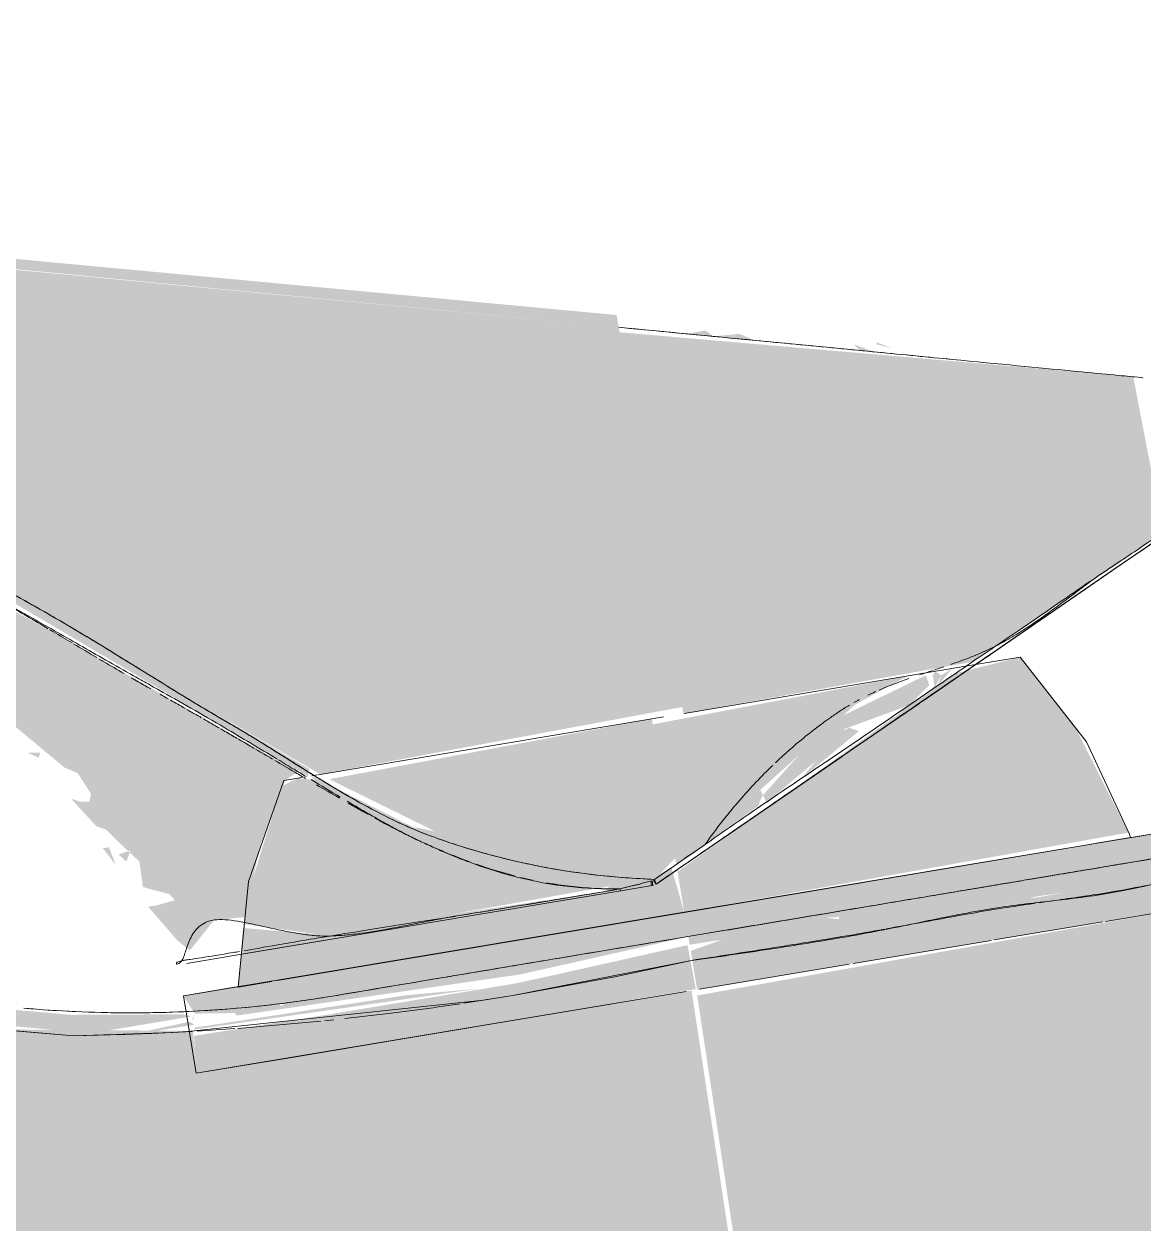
# Model space of a CAD drawing. Header units: millimetres. Extents: x 68869 to 96007, y -1987 to 27400.
# Drawn here: x 83469.25 to 83514.97, y 4999.82 to 5048.79 of the extents above; entities that cross this region are included whole.
import ezdxf

# ---------------------------------------------------------------- set-up
doc = ezdxf.new("R2010")
doc.units = ezdxf.units.MM
for name, color, linetype, lineweight in [('0-1', 7, 'Continuous', 9), ('A-WALL-PATT', 7, 'Continuous', 9), ('P-SANR-FIXT', 7, 'Continuous', 9)]:
    doc.layers.add(name, color=color, linetype=linetype, lineweight=lineweight)
doc.layers.add('0-2', color=7, linetype='Continuous', lineweight=9, transparency=0.7)

# ---------------------------------------------------------------- blocks, each defined once
blk = doc.blocks.new('смеситель для раковины - Default-30615600-Развертка 2_16-2')
at = {"layer": '0-2'}
for points in [[(-23582.313, 5018.143), (-23567.53, 5020.891), (-23570.125, 5036.4), (-23660.446, 5044.999), (-23661.533, 5043.711), (-23661.396, 5043.076), (-23660.715, 5042.206), (-23659.928, 5042.033), (-23638.157, 5039.697), (-23624.702, 5037.035), (-23616.349, 5034.716), (-23607.963, 5031.714), (-23599.332, 5027.792), (-23589.946, 5022.573), (-23582.406, 5018.195)], [(-23570.125, 5036.4), (-23570.209, 5036.901), (-23659.907, 5045.265), (-23659.879, 5045.042), (-23570.485, 5036.434)], [(-23567.486, 5020.624), (-23555.663, 5022.736), (-23547.877, 5028.026), (-23549.1, 5034.381), (-23570.091, 5036.196), (-23567.53, 5020.891)], [(-23567.446, 5012.511), (-23549.299, 5015.761), (-23551.518, 5020.162), (-23553.722, 5022.927), (-23556.346, 5022.27), (-23567.723, 5014.166), (-23567.562, 5013.204)], [(-23558.883, 5020.537), (-23557.564, 5021.237), (-23557.858, 5021.237), (-23558.754, 5020.625)], [(-23551.008, 4900), (-23550.498, 4900), (-23567.149, 5009.309), (-23587.407, 5006.097), (-23587.517, 5007.66), (-23595.558, 5007.73), (-23694.251, 5016.2), (-23699.651, 5013.721), (-23700.193, 5007.87), (-23695.247, 5004.381), (-23686.43, 5003.847), (-23686.32, 5004.007), (-23686.044, 5004.236), (-23686.036, 5004.317), (-23685.809, 5004.646), (-23685.962, 5004.899), (-23684.775, 5004.969), (-23666.045, 5001.824), (-23608.566, 4996.602), (-23595.328, 4993.268), (-23582.679, 4986.663), (-23572.933, 4977.871), (-23565.394, 4965.845), (-23558.607, 4942.27), (-23551.085, 4900)], [(-23585.679, 5009.466), (-23567.446, 5012.511), (-23567.97, 5014.332), (-23568.801, 5013.878), (-23578.447, 5015.987), (-23576.966, 5015.432), (-23569.683, 5013.722), (-23569.646, 5013.568), (-23570.516, 5013.568), (-23570.71, 5013.354), (-23582.431, 5011.608), (-23585.475, 5011.865), (-23585.656, 5009.745)], [(-23543.614, 4900), (-23527.58, 4900), (-23541.284, 4983.976), (-23546.451, 5013.99), (-23546.765, 5013.701), (-23546.451, 5012.766), (-23566.918, 5009.109), (-23550.36, 4900), (-23545.831, 4900)], [(-23587.459, 5007.722), (-23575.819, 5009.393), (-23578.828, 5009.116), (-23587.453, 5007.794)], [(-23566.968, 5009.339), (-23566.957, 5009.371), (-23566.969, 5009.348)]]:
    blk.add_hatch(color=256, dxfattribs=at).paths.add_polyline_path(points)
h = blk.add_hatch(color=256, dxfattribs=at)
h.paths.add_polyline_path([(-23582.826, 5018.057), (-23582.762, 5018.356), (-23593.321, 5024.587), (-23596.502, 5026.258), (-23595.736, 5025.672), (-23582.871, 5018.083)])
h.paths.add_polyline_path([(-23597.272, 5026.258), (-23599.629, 5027.61), (-23599.869, 5028.016), (-23602.339, 5029.36), (-23603.73, 5029.635), (-23603.096, 5029.091), (-23597.667, 5026.45)])
h.paths.add_polyline_path([(-23608.601, 5031.714), (-23609.054, 5032.171), (-23612.159, 5033.213), (-23610.922, 5032.631), (-23608.636, 5031.731)])
h.paths.add_polyline_path([(-23621.147, 5035.845), (-23624.698, 5036.415), (-23620.19, 5035.516), (-23621.091, 5035.826)])
h.paths.add_polyline_path([(-23610.014, 5032.171), (-23618.973, 5035.565), (-23622.205, 5036.428), (-23622.243, 5036.263), (-23618.345, 5035.083), (-23610.05, 5032.179)])
h.paths.add_polyline_path([(-23606.312, 5030.725), (-23606.432, 5030.954), (-23608.307, 5031.683), (-23609.737, 5032.081), (-23608.961, 5031.525), (-23606.345, 5030.732)])
h.paths.add_polyline_path([(-23625.372, 5037.073), (-23629.045, 5038.091), (-23628.871, 5037.82), (-23625.564, 5037.102)])
h.paths.add_polyline_path([(-23629.828, 5037.82), (-23630.238, 5038.111), (-23634.803, 5038.728), (-23634.803, 5038.938), (-23634.894, 5039.122), (-23637.158, 5039.313), (-23637.344, 5039.21), (-23644.58, 5040.047), (-23642.39, 5039.563), (-23630.238, 5037.856)])
h.paths.add_polyline_path([(-23628.294, 5037.465), (-23629.046, 5037.787), (-23628.525, 5037.519)])
h.paths.add_polyline_path([(-23639.78, 5039.576), (-23639.139, 5039.823), (-23647.632, 5040.611), (-23647.61, 5040.488), (-23642.39, 5039.997), (-23639.889, 5039.592)])
h = blk.add_hatch(color=256, dxfattribs=at)
h.paths.add_polyline_path([(-23589.135, 5021.595), (-23589.63, 5021.985), (-23589.146, 5021.596)])
h.paths.add_polyline_path([(-23602.339, 5029.36), (-23602.697, 5029.51), (-23602.698, 5029.51)])
h.paths.add_polyline_path([(-23608.831, 5032.078), (-23609.053, 5032.171), (-23608.833, 5032.078)])
h.paths.add_polyline_path([(-23642.951, 5040.284), (-23642.95, 5040.284), (-23644.32, 5040.449)])
h = blk.add_hatch(color=256, dxfattribs=at)
h.paths.add_polyline_path([(-23593.757, 5019.023), (-23594.275, 5019.023), (-23593.83, 5018.818)])
h.paths.add_polyline_path([(-23590.071, 5015.034), (-23590.565, 5014.871), (-23590.245, 5014.579), (-23590.094, 5014.972)])
h.paths.add_polyline_path([(-23587.648, 5010.945), (-23586.649, 5012.193), (-23585.42, 5012.304), (-23584.777, 5015.244), (-23583.743, 5017.904), (-23583.241, 5018.245), (-23593.797, 5024.264), (-23600.612, 5027.883), (-23607.653, 5031.029), (-23609.928, 5031.593), (-23611.153, 5031.593), (-23610.995, 5031.306), (-23611.131, 5031.053), (-23609.608, 5030.497), (-23608.592, 5030.199), (-23607.911, 5029.635), (-23604.467, 5027.599), (-23601.155, 5025.719), (-23601.302, 5025.355), (-23600.272, 5024.419), (-23600.252, 5024.354), (-23597.838, 5023.341), (-23597.513, 5023.124), (-23598.172, 5022.883), (-23597.396, 5022.376), (-23597.168, 5022.234), (-23596.408, 5022.208), (-23596.218, 5021.862), (-23596.417, 5021.696), (-23596.485, 5021.504), (-23592.769, 5018.418), (-23592.225, 5018.18), (-23591.684, 5017.34), (-23591.76, 5017.027), (-23592.14, 5017.027), (-23592.503, 5017.146), (-23591.468, 5016.019), (-23591.071, 5015.882), (-23590.565, 5015.378), (-23589.709, 5014.579), (-23589.565, 5013.537), (-23588.483, 5013.247), (-23588.252, 5013), (-23588.994, 5012.792), (-23589.35, 5012.734), (-23588.151, 5011.349)])
h.paths.add_polyline_path([(-23590.669, 5014.426), (-23590.955, 5015.162), (-23591.201, 5015.124), (-23590.68, 5014.441)])
h.paths.add_polyline_path([(-23598.473, 5023.258), (-23598.236, 5023.565), (-23598.688, 5023.4)])
h.paths.add_polyline_path([(-23605.694, 5028.844), (-23606.869, 5029.359), (-23606.662, 5029.359), (-23605.78, 5028.88)])
h.paths.add_polyline_path([(-23610.636, 5031.731), (-23610.995, 5031.988), (-23610.995, 5031.774)])
h.paths.add_polyline_path([(-23610.922, 5032.27), (-23613.599, 5033.032), (-23614.169, 5032.886), (-23612.558, 5032.539), (-23610.995, 5032.282)])
h.paths.add_polyline_path([(-23616.176, 5033.802), (-23615.5, 5034.007), (-23619.303, 5034.799), (-23618.994, 5034.462), (-23616.617, 5033.897)])
h.paths.add_polyline_path([(-23615.344, 5033.502), (-23615.886, 5033.759), (-23615.46, 5033.543)])
h.paths.add_polyline_path([(-23628.525, 5037.417), (-23630.238, 5037.694), (-23628.634, 5037.43)])
h = blk.add_hatch(color=256, dxfattribs=at)
h.paths.add_polyline_path([(-23552.856, 5034.74), (-23552.523, 5034.915), (-23552.881, 5034.743)])
h.paths.add_polyline_path([(-23558.949, 5035.539), (-23559.582, 5035.786), (-23559.582, 5035.699)])
h.paths.add_polyline_path([(-23558.096, 5035.243), (-23558.102, 5035.448), (-23558.102, 5035.243)])
h.paths.add_polyline_path([(-23559.709, 5035.398), (-23560.508, 5035.705), (-23560.291, 5035.454)])
h.paths.add_polyline_path([(-23564.581, 5035.866), (-23565.192, 5036.132), (-23566.246, 5036.026)])
h.paths.add_polyline_path([(-23566.247, 5036.026), (-23566.572, 5036.268), (-23567.35, 5036.132)])
h = blk.add_hatch(color=256, dxfattribs=at)
h.paths.add_polyline_path([(-23559.706, 5035.396), (-23560.376, 5035.462), (-23560.291, 5035.453)])
h.paths.add_polyline_path([(-23558.102, 5035.242), (-23558.949, 5035.325), (-23558.949, 5035.323)])
h.paths.add_polyline_path([(-23564.58, 5035.866), (-23564.581, 5035.866), (-23566.247, 5036.026)])
h = blk.add_hatch(color=256, dxfattribs=at)
h.paths.add_polyline_path([(-23582.895, 5018.045), (-23583.148, 5018.244), (-23582.955, 5018.081)])
h.paths.add_polyline_path([(-23593.2, 5023.922), (-23593.261, 5024.015), (-23593.218, 5023.932)])
h = blk.add_hatch(color=256, dxfattribs=at)
h.paths.add_polyline_path([(-23567.773, 5014.467), (-23564.473, 5016.81), (-23564.331, 5017.097), (-23564.232, 5017.293), (-23564.333, 5017.51), (-23560.47, 5020.982), (-23558.335, 5022.155), (-23568.73, 5020.183), (-23567.798, 5014.613)])
h.paths.add_polyline_path([(-23562.702, 5017.931), (-23560.309, 5019.906), (-23560.711, 5020.046), (-23561.08, 5019.854), (-23562.692, 5017.942)])
h.paths.add_polyline_path([(-23557.095, 5021.758), (-23556.498, 5022.463), (-23556.945, 5022.19)])
h = blk.add_hatch(color=256, dxfattribs=at)
h.paths.add_polyline_path([(-23564.46, 5016.732), (-23564.333, 5017.099), (-23564.553, 5017.293), (-23564.473, 5016.81)])
h.paths.add_polyline_path([(-23564.088, 5016.986), (-23562.049, 5018.696), (-23560.883, 5019.999), (-23558.259, 5020.963), (-23557.435, 5021.781), (-23557.571, 5022.19), (-23561.565, 5020.248), (-23564.232, 5017.293), (-23564.14, 5017.097)])
h.paths.add_polyline_path([(-23557.214, 5021.676), (-23556.945, 5022.19), (-23557.197, 5022.346), (-23557.296, 5022.19)])
h = blk.add_hatch(color=256, dxfattribs=at)
h.paths.add_polyline_path([(-23581.921, 5011.538), (-23570.529, 5013.568), (-23569.646, 5013.568), (-23569.746, 5013.985), (-23578.539, 5015.987), (-23582.682, 5018.081), (-23582.561, 5017.904), (-23583.241, 5017.988), (-23583.903, 5017.655), (-23585.318, 5013.112), (-23585.409, 5012.021), (-23582.015, 5011.551)])
h.paths.add_polyline_path([(-23568.668, 5013.852), (-23567.814, 5014.708), (-23568.768, 5020.41), (-23581.955, 5017.943), (-23576.863, 5015.436), (-23568.801, 5013.878)])
h = blk.add_hatch(color=256, dxfattribs=at)
h.paths.add_polyline_path([(-23638.395, 4998.462), (-23638.395, 4999.403), (-23669.512, 5001.841), (-23669.183, 5001.68), (-23669.307, 5001.438), (-23669.177, 5001.358), (-23659.274, 5000.62), (-23659.032, 5000.833), (-23656.113, 5000.405), (-23654.994, 5000.423), (-23654.994, 5000.23), (-23654.994, 4999.996), (-23648.612, 4999.443), (-23640.719, 4998.686), (-23640.643, 4998.753), (-23638.401, 4998.463)])
h.paths.add_polyline_path([(-23643.603, 4999.025), (-23643.809, 4999.314), (-23643.49, 4999.346), (-23643.066, 4999.109), (-23643.49, 4999.043)])
h.paths.add_polyline_path([(-23686.197, 5002.798), (-23686.31, 5002.882), (-23686.31, 5002.807)])
h.paths.add_polyline_path([(-23686.222, 5002.913), (-23686.365, 5003.6), (-23691.553, 5003.804), (-23691.825, 5003.486), (-23692.77, 5003.455), (-23686.31, 5002.92)])
h.paths.add_polyline_path([(-23695.793, 5003.658), (-23696.204, 5003.918), (-23696.073, 5003.751)])
h.paths.add_polyline_path([(-23700.382, 5008.007), (-23700.64, 5008.007), (-23700.383, 5008.009)])
h.paths.add_polyline_path([(-23625.662, 5010.717), (-23625.662, 5010.545), (-23626.517, 5010.618)])
h.paths.add_polyline_path([(-23628.65, 5011.17), (-23628.75, 5011.42), (-23628.719, 5011.184)])
h.paths.add_polyline_path([(-23661.777, 5014.173), (-23662.117, 5014.384), (-23662.405, 5014.332)])
h.paths.add_polyline_path([(-23672.5, 5015.227), (-23671.797, 5014.818), (-23674.92, 5015.109), (-23673.727, 5015.189), (-23673.34, 5015.201)])
h.paths.add_polyline_path([(-23693.695, 5016.894), (-23694.252, 5017.039), (-23693.783, 5016.892)])
h.paths.add_polyline_path([(-23699.243, 5015.163), (-23699.921, 5014.565), (-23699.294, 5015.103)])
h.paths.add_polyline_path([(-23700.658, 5012.694), (-23699.2, 5014.207), (-23693.864, 5016.315), (-23591.63, 5007.573), (-23587.593, 5008.247), (-23587.912, 5008.34), (-23592.496, 5008.317), (-23618.232, 5010.585), (-23619.068, 5010.738), (-23623.367, 5010.717), (-23623.887, 5010.618), (-23628.65, 5011.17), (-23642.208, 5012.63), (-23642.208, 5012.471), (-23645.08, 5012.688), (-23649.628, 5013.216), (-23659.048, 5013.778), (-23665.896, 5014.632), (-23667.5, 5014.819), (-23676.703, 5015.527), (-23676.705, 5015.638), (-23681.371, 5016.17), (-23688.767, 5016.841), (-23691.828, 5016.899), (-23695.642, 5016.734), (-23696.316, 5016.485), (-23699.42, 5014.925), (-23700.477, 5013.075), (-23700.578, 5012.862)])
h.paths.add_polyline_path([(-23697.461, 5004.62), (-23696.623, 5004.585), (-23695.792, 5004.62), (-23700.383, 5008.011), (-23699.921, 5013.64), (-23701.241, 5011.535), (-23701.065, 5008.683), (-23700.209, 5006.447), (-23699.453, 5005.853), (-23697.462, 5004.621)])
h.paths.add_polyline_path([(-23600.632, 5008.442), (-23602.276, 5008.504), (-23602.536, 5008.732), (-23602.276, 5008.804), (-23601.134, 5008.553)])
h.paths.add_polyline_path([(-23597.542, 5008.394), (-23595.745, 5008.241), (-23597.19, 5008.359)])
h.paths.add_polyline_path([(-23597.19, 5008.179), (-23599.039, 5008.451), (-23597.996, 5008.442), (-23597.211, 5008.191)])
h.paths.add_polyline_path([(-23655.553, 5013.784), (-23655.874, 5013.944), (-23655.846, 5013.825)])
h.paths.add_polyline_path([(-23663.847, 5013.971), (-23667.216, 5014.622), (-23665.661, 5014.332), (-23664.431, 5014.087)])
h.paths.add_polyline_path([(-23679.42, 5015.844), (-23684.443, 5016.266), (-23680.232, 5015.922), (-23679.773, 5015.878)])
h.paths.add_polyline_path([(-23691.828, 5016.899), (-23692.593, 5017.085), (-23692.397, 5016.947)])
h = blk.add_hatch(color=256, dxfattribs=at)
h.paths.add_polyline_path([(-23561.697, 5012.287), (-23561.121, 5012.225), (-23561.121, 5012.311)])
h.paths.add_polyline_path([(-23567.224, 5011.181), (-23549.883, 5013.893), (-23549.883, 5013.621), (-23549.753, 5013.364), (-23546.869, 5014.013), (-23546.967, 5014.332), (-23546.979, 5015.929), (-23567.445, 5012.504), (-23567.226, 5011.192)])
h.paths.add_polyline_path([(-23555.07, 5012.623), (-23551.582, 5013.365), (-23552.95, 5013.127), (-23554.236, 5012.979), (-23554.888, 5012.7)])
h = blk.add_hatch(color=256, dxfattribs=at)
h.paths.add_polyline_path([(-23700.406, 5006.446), (-23701.105, 5007.813), (-23700.5, 5006.504)])
h.paths.add_polyline_path([(-23589.256, 5007.628), (-23587.467, 5007.912), (-23587.646, 5008.038), (-23589.509, 5007.641)])
h.paths.add_polyline_path([(-23587.463, 5007.662), (-23583.78, 5008.05), (-23587.462, 5007.671)])
h.paths.add_polyline_path([(-23585.729, 5008.272), (-23585.418, 5008.268), (-23585.707, 5008.275)])
h.paths.add_polyline_path([(-23701.697, 5011.19), (-23701.468, 5012.093), (-23701.704, 5011.176)])
h.paths.add_polyline_path([(-23700.617, 5014.015), (-23700.16, 5014.423), (-23700.599, 5014.039)])
h = blk.add_hatch(color=256, dxfattribs=at)
h.paths.add_polyline_path([(-23566.918, 5009.348), (-23546.451, 5012.766), (-23547.087, 5013.884), (-23549.868, 5013.632), (-23549.883, 5013.893), (-23565.812, 5011.423), (-23567.182, 5010.929), (-23566.922, 5009.371)])
h.paths.add_polyline_path([(-23562.327, 5012.042), (-23560.804, 5012.324), (-23562.206, 5012.061)])
h.paths.add_polyline_path([(-23555.07, 5012.623), (-23553.124, 5013.143), (-23551.944, 5013.308), (-23554.888, 5012.646)])
h = blk.add_hatch(color=256, dxfattribs=at)
h.paths.add_polyline_path([(-23585.738, 5008.288), (-23574.152, 5009.968), (-23567.279, 5011.51), (-23567.446, 5012.504), (-23587.912, 5009.093), (-23587.448, 5008.369), (-23585.804, 5008.391)])
h.paths.add_polyline_path([(-23583.928, 5008.691), (-23583.991, 5008.823), (-23583.78, 5008.721)])
h = blk.add_hatch(color=256, dxfattribs=at)
h.paths.add_polyline_path([(-23572.09, 5010.387), (-23573.77, 5010.282), (-23572.141, 5010.38)])
h.paths.add_polyline_path([(-23587.384, 5005.93), (-23566.973, 5009.371), (-23567.314, 5011.165), (-23572.933, 5009.907), (-23574.391, 5009.592), (-23583.323, 5008.111), (-23583.547, 5008.088), (-23587.478, 5007.459), (-23587.407, 5006.097)])
h.paths.add_polyline_path([(-23587.526, 5008.071), (-23587.448, 5008.369), (-23587.547, 5008.126)])
h = blk.add_hatch(color=256, dxfattribs=at)
h.paths.add_polyline_path([(-23643.867, 4999.881), (-23643.966, 4999.89), (-23643.87, 4999.882)])
h.paths.add_polyline_path([(-23686.115, 5003.578), (-23686.32, 5003.6), (-23686.27, 5003.591)])
h.paths.add_polyline_path([(-23689.169, 5003.845), (-23690.374, 5003.955), (-23689.192, 5003.847)])
h.paths.add_polyline_path([(-23591.023, 5007.646), (-23592.499, 5007.717), (-23591.231, 5007.655)])
at = {"layer": '0-1'}
for p, q in [((-23556.12, 5022.226), (-23555.543, 5022.623)), ((-23557.689, 5021.148), (-23556.244, 5022.141)), ((-23560.796, 5019.014), (-23557.867, 5021.026)), ((-23567.386, 5014.486), (-23560.998, 5018.875)), ((-23568.599, 5013.653), (-23567.736, 5014.245)), ((-23587.912, 5009.093), (-23587.384, 5005.93))]:
    blk.add_line(p, q, dxfattribs=at)
at = {"layer": '0-1', "flags": 128}
for points in [[(-23555.543, 5022.623), (-23555.152, 5022.891), (-23552.874, 5024.456), (-23551.032, 5025.721), (-23549.62, 5026.692), (-23548.616, 5027.382), (-23547.978, 5027.82), (-23547.64, 5028.052), (-23548.296, 5027.602), (-23549.54, 5026.748), (-23551.086, 5025.686), (-23554.661, 5023.23), (-23557.838, 5021.048), (-23563.137, 5017.407), (-23568.554, 5013.684)], [(-23553.722, 5022.927), (-23551.015, 5019.474), (-23549.266, 5015.727), (-23549.209, 5015.555)], [(-23585.68, 5009.452), (-23585.246, 5013.76), (-23583.813, 5017.892)]]:
    blk.add_lwpolyline(points, dxfattribs=at)
at = {"layer": 'P-SANR-FIXT'}
for p, q in [((-23555.708, 5022.595), (-23567.454, 5020.629)), ((-23567.454, 5020.629), (-23555.708, 5022.595)), ((-23553.722, 5022.927), (-23555.708, 5022.595)), ((-23555.708, 5022.595), (-23553.722, 5022.927)), ((-23568.768, 5020.41), (-23582.409, 5018.127)), ((-23582.409, 5018.127), (-23568.768, 5020.41)), ((-23568.298, 5020.488), (-23568.768, 5020.41)), ((-23568.768, 5020.41), (-23568.298, 5020.488)), ((-23582.449, 5018.12), (-23582.668, 5018.083)), ((-23582.668, 5018.083), (-23582.449, 5018.12)), ((-23583.073, 5018.016), (-23583.813, 5017.892)), ((-23583.813, 5017.892), (-23583.073, 5018.016)), ((-23546.979, 5015.929), (-23567.446, 5012.511)), ((-23548.989, 5015.593), (-23546.979, 5015.929)), ((-23567.445, 5012.504), (-23550.806, 5015.288)), ((-23550.806, 5015.288), (-23567.445, 5012.504)), ((-23567.445, 5012.511), (-23550.888, 5015.276)), ((-23566.591, 5015.279), (-23567.006, 5014.993)), ((-23550.597, 5015.323), (-23549.209, 5015.555)), ((-23549.209, 5015.555), (-23550.597, 5015.323)), ((-23550.518, 5015.338), (-23548.989, 5015.593)), ((-23567.006, 5014.993), (-23567.418, 5014.711)), ((-23568.6, 5013.652), (-23568.668, 5013.852)), ((-23570.075, 5013.459), (-23570.049, 5013.402)), ((-23570.075, 5013.459), (-23570.049, 5013.402)), ((-23570.049, 5013.402), (-23570.042, 5013.387)), ((-23570.049, 5013.402), (-23570.042, 5013.387)), ((-23568.755, 5013.603), (-23570.042, 5013.387)), ((-23587.912, 5009.093), (-23567.446, 5012.511)), ((-23567.446, 5012.504), (-23584.085, 5009.719)), ((-23580.339, 5010.346), (-23567.446, 5012.504)), ((-23567.446, 5012.511), (-23573.77, 5011.454)), ((-23547.453, 5012.598), (-23550.235, 5012.134)), ((-23550.235, 5012.134), (-23547.453, 5012.598)), ((-23550.36, 5012.113), (-23554.777, 5011.375)), ((-23554.777, 5011.375), (-23550.36, 5012.113)), ((-23582.105, 5011.369), (-23585.37, 5010.822)), ((-23573.77, 5011.454), (-23584.004, 5009.745)), ((-23554.909, 5011.353), (-23560.547, 5010.411)), ((-23560.547, 5010.411), (-23554.909, 5011.353)), ((-23584.085, 5009.719), (-23580.339, 5010.346)), ((-23567.149, 5010.541), (-23574.446, 5009.107)), ((-23570.281, 5009.872), (-23567.149, 5010.541)), ((-23560.703, 5010.385), (-23566.829, 5009.362)), ((-23566.829, 5009.362), (-23560.703, 5010.385)), ((-23574.445, 5009.108), (-23570.281, 5009.872)), ((-23585.9, 5009.429), (-23587.912, 5009.093)), ((-23567.367, 5009.273), (-23587.384, 5005.93)), ((-23584.371, 5009.684), (-23585.9, 5009.429)), ((-23585.68, 5009.452), (-23584.292, 5009.684)), ((-23584.292, 5009.684), (-23585.68, 5009.452)), ((-23573.242, 5008.291), (-23567.367, 5009.273)), ((-23613.335, 5009.21), (-23592.385, 5007.459)), ((-23575.648, 5008.914), (-23587.731, 5007.631)), ((-23577.682, 5008.613), (-23576.602, 5008.769)), ((-23576.456, 5008.79), (-23574.445, 5009.108)), ((-23574.446, 5009.107), (-23575.648, 5008.914)), ((-23581.318, 5008.162), (-23579.528, 5008.37)), ((-23579.528, 5008.37), (-23577.71, 5008.609)), ((-23578.948, 5007.339), (-23573.242, 5008.291)), ((-23585.692, 5007.763), (-23582.303, 5008.058)), ((-23582.136, 5008.075), (-23581.761, 5008.114)), ((-23592.383, 5007.459), (-23590.888, 5007.495)), ((-23590.628, 5007.503), (-23589.981, 5007.526)), ((-23589.981, 5007.526), (-23589.219, 5007.557)), ((-23589.219, 5007.557), (-23587.558, 5007.641)), ((-23587.731, 5007.631), (-23588.343, 5007.599)), ((-23587.356, 5007.653), (-23585.812, 5007.755)), ((-23583.475, 5006.582), (-23578.948, 5007.339)), ((-23587.384, 5005.93), (-23583.475, 5006.582))]:
    blk.add_line(p, q, dxfattribs=at)
at = {"layer": 'P-SANR-FIXT', "flags": 128}
for points in [[(-23554.338, 5023.454), (-23551.859, 5025.158), (-23549.865, 5026.529), (-23548.466, 5027.49), (-23547.738, 5027.99), (-23547.738, 5027.99), (-23548.466, 5027.49), (-23549.865, 5026.529), (-23551.859, 5025.158), (-23554.338, 5023.454)], [(-23588.343, 5007.599), (-23592.384, 5007.459), (-23617.783, 5009.633), (-23668.572, 5014.087), (-23693.966, 5016.315), (-23699.61, 5014.042), (-23700.383, 5008.011), (-23695.496, 5004.401), (-23689.141, 5003.842), (-23638.314, 4999.396)], [(-23568.668, 5013.852), (-23568.252, 5014.138), (-23567.837, 5014.423), (-23567.421, 5014.708), (-23567.006, 5014.993), (-23566.591, 5015.279)], [(-23567.837, 5014.423), (-23568.253, 5014.138), (-23568.668, 5013.852)], [(-23568.803, 5013.774), (-23568.803, 5013.731), (-23568.8, 5013.691), (-23568.797, 5013.656), (-23568.781, 5013.631), (-23568.753, 5013.615), (-23568.726, 5013.609), (-23568.7, 5013.612)], [(-23585.692, 5010.768), (-23587.772, 5010.42), (-23587.772, 5010.42), (-23585.692, 5010.768), (-23581.767, 5011.425), (-23576.36, 5012.33), (-23570.042, 5013.387)], [(-23570.042, 5013.387), (-23576.36, 5012.33), (-23581.767, 5011.425)], [(-23570.042, 5013.387), (-23569.399, 5013.495), (-23568.755, 5013.603)]]:
    blk.add_lwpolyline(points, dxfattribs=at)
at = {"layer": 'P-SANR-FIXT'}
for points, knots in [([(-23577.777, 5015.612), (-23578.137, 5015.746), (-23578.85, 5016.035), (-23580.245, 5016.711), (-23581.946, 5017.689), (-23583.619, 5018.748), (-23584.791, 5019.478), (-23585.463, 5019.886), (-23585.97, 5020.183), (-23586.477, 5020.478), (-23587.149, 5020.877), (-23588.321, 5021.586), (-23589.984, 5022.617), (-23591.651, 5023.641), (-23592.996, 5024.44), (-23594.354, 5025.215), (-23596.066, 5026.16), (-23598.824, 5027.643), (-23603.721, 5030.09), (-23610.951, 5033.106), (-23619.147, 5035.747), (-23626.74, 5037.65), (-23635.95, 5039.481), (-23642.931, 5040.409), (-23647.61, 5040.847)], [0.1111111, 0.1111111, 0.1111111, 0.1111111, 0.125, 0.1388889, 0.1666667, 0.1944444, 0.2083333, 0.2152778, 0.2222222, 0.2291667, 0.2361111, 0.25, 0.2777778, 0.3055556, 0.3194444, 0.3333333, 0.3611111, 0.3888889, 0.4444444, 0.5555556, 0.6666667, 0.75, 0.8333333, 1, 1, 1, 1]), ([(-23647.61, 5040.847), (-23641.372, 5040.263), (-23632.072, 5038.919), (-23619.893, 5035.987), (-23610.204, 5032.866), (-23602.827, 5029.697), (-23597.614, 5027.001), (-23595.466, 5025.83), (-23593.757, 5024.88), (-23592.067, 5023.898), (-23589.984, 5022.617), (-23587.905, 5021.328), (-23586.436, 5020.451), (-23585.589, 5019.962), (-23584.329, 5019.199), (-23582.868, 5018.264), (-23581.181, 5017.246), (-23579.898, 5016.538), (-23578.805, 5016.017), (-23578.136, 5015.748), (-23577.912, 5015.663)], [0, 0, 0, 0, 0.2222222, 0.3333333, 0.4444444, 0.5833333, 0.6180556, 0.6527778, 0.6701389, 0.6875, 0.7222222, 0.7569444, 0.7743056, 0.7829861, 0.7916667, 0.8263889, 0.84375, 0.8611111, 0.8784722, 0.8871528, 0.8871528, 0.8871528, 0.8871528]), ([(-23584.097, 5018.773), (-23584.805, 5019.199), (-23585.999, 5019.913), (-23587.62, 5020.855), (-23588.702, 5021.467), (-23589.508, 5021.918), (-23590.292, 5022.36), (-23591.601, 5023.103), (-23593.328, 5024.091), (-23594.955, 5025.012), (-23596.1, 5025.638), (-23596.764, 5025.992), (-23597.273, 5026.258), (-23597.779, 5026.52), (-23598.434, 5026.856), (-23599.544, 5027.422), (-23601.063, 5028.181), (-23602.914, 5029.077), (-23604.991, 5030.027), (-23607.345, 5031.03), (-23610.692, 5032.361), (-23617.226, 5034.685), (-23628.667, 5037.798), (-23640.725, 5039.673), (-23647.657, 5040.34)], [0.2232143, 0.2232143, 0.2232143, 0.2232143, 0.25, 0.2678571, 0.2857143, 0.2946429, 0.3035714, 0.3214286, 0.3571429, 0.3928571, 0.4107143, 0.4196429, 0.4285714, 0.4375, 0.4464286, 0.4642857, 0.5, 0.5357143, 0.5714286, 0.6071429, 0.6428571, 0.7142857, 0.8571429, 1, 1, 1, 1]), ([(-23548.709, 5034.337), (-23548.709, 5034.337), (-23549.044, 5034.37), (-23551.28, 5034.585), (-23556.234, 5035.062), (-23562.779, 5035.692), (-23567.677, 5036.164), (-23570.125, 5036.4)], [-0.5, -0.5, -0.5, -0.5, -0.4444444, -0.3333333, -0.2222222, -0.1111111, 0, 0, 0, 0]), ([(-23566.591, 5015.279), (-23564.489, 5016.756), (-23561.292, 5018.884), (-23557.87, 5021.224), (-23556.033, 5022.493), (-23554.712, 5023.385), (-23553.462, 5024.229), (-23552.304, 5025.03), (-23551.246, 5025.762), (-23550.302, 5026.4), (-23549.478, 5026.945), (-23548.559, 5027.567), (-23547.774, 5028.099), (-23547.559, 5028.234), (-23547.559, 5028.234)], [0, 0, 0, 0, 0.1111111, 0.1666667, 0.1944444, 0.2222222, 0.25, 0.2777778, 0.3055556, 0.3333333, 0.3611111, 0.3888889, 0.4444444, 0.5, 0.5, 0.5, 0.5]), ([(-23547.877, 5028.027), (-23548.088, 5027.886), (-23548.559, 5027.566), (-23549.364, 5027.024), (-23549.89, 5026.67), (-23550.175, 5026.483), (-23550.322, 5026.384)], [0.5555556, 0.5555556, 0.5555556, 0.5555556, 0.6111111, 0.6388889, 0.6527778, 0.6666667, 0.6666667, 0.6666667, 0.6666667]), ([(-23550.322, 5026.384), (-23550.469, 5026.285), (-23550.771, 5026.076), (-23551.407, 5025.604), (-23552.264, 5024.948), (-23553.219, 5024.265), (-23554.054, 5023.743), (-23554.495, 5023.494), (-23554.724, 5023.376)], [0.6666667, 0.6666667, 0.6666667, 0.6666667, 0.6805556, 0.6944444, 0.7222222, 0.75, 0.7638889, 0.7777778, 0.7777778, 0.7777778, 0.7777778]), ([(-23589.985, 5022.616), (-23590.651, 5023.027), (-23591.651, 5023.641), (-23592.996, 5024.44), (-23593.675, 5024.828), (-23594.015, 5025.02)], [0.27777778, 0.27777778, 0.27777778, 0.27777778, 0.30555556, 0.31944444, 0.33333333, 0.33333333, 0.33333333, 0.33333333]), ([(-23593.386, 5024.058), (-23593.329, 5024.025), (-23593.024, 5023.844), (-23592.715, 5023.66), (-23592.46, 5023.509)], [0.63977401, 0.63977401, 0.63977401, 0.63977401, 0.64285714, 0.65625101, 0.65625101, 0.65625101, 0.65625101]), ([(-23561.11, 5018.8), (-23560.025, 5019.545), (-23557.639, 5021.186), (-23555.453, 5022.688), (-23554.338, 5023.454)], [0, 0, 0, 0, 0.444444, 1, 1, 1, 1]), ([(-23554.724, 5023.376), (-23554.953, 5023.259), (-23555.428, 5023.039), (-23556.051, 5022.804), (-23556.433, 5022.671), (-23556.553, 5022.63)], [0.77777778, 0.77777778, 0.77777778, 0.77777778, 0.79166667, 0.80555556, 0.81183714, 0.81183714, 0.81183714, 0.81183714]), ([(-23591.341, 5022.845), (-23591.279, 5022.808), (-23590.953, 5022.616), (-23590.619, 5022.421), (-23590.344, 5022.26)], [0.67542249, 0.67542249, 0.67542249, 0.67542249, 0.67857143, 0.69168526, 0.69168526, 0.69168526, 0.69168526]), ([(-23585.97, 5020.182), (-23586.139, 5020.281), (-23586.477, 5020.478), (-23587.149, 5020.877), (-23588.321, 5021.586), (-23589.318, 5022.205), (-23589.985, 5022.616)], [0.22222222, 0.22222222, 0.22222222, 0.22222222, 0.22916667, 0.23611111, 0.25, 0.27777778, 0.27777778, 0.27777778, 0.27777778]), ([(-23590.043, 5022.086), (-23589.853, 5021.976), (-23589.588, 5021.823), (-23589.318, 5021.669), (-23589.244, 5021.627)], [0.69642857, 0.69642857, 0.69642857, 0.69642857, 0.70535714, 0.70865928, 0.70865928, 0.70865928, 0.70865928]), ([(-23556.444, 5022.007), (-23556.688, 5021.839), (-23557.1, 5021.556), (-23557.519, 5021.268), (-23557.688, 5021.152)], [0.3333333, 0.3333333, 0.3333333, 0.3333333, 0.4444444, 0.5183996, 0.5183996, 0.5183996, 0.5183996]), ([(-23587.77, 5020.79), (-23587.708, 5020.755), (-23587.514, 5020.644), (-23587.317, 5020.531), (-23587.182, 5020.454)], [0.729628423, 0.729628423, 0.729628423, 0.729628423, 0.732142857, 0.737477945, 0.737477945, 0.737477945, 0.737477945]), ([(-23561.08, 5020.728), (-23561.208, 5020.643), (-23561.461, 5020.469), (-23561.963, 5020.108), (-23562.727, 5019.514), (-23563.347, 5018.969), (-23563.72, 5018.616)], [0.88888889, 0.88888889, 0.88888889, 0.88888889, 0.89583333, 0.90277778, 0.91666667, 0.93880944, 0.93880944, 0.93880944, 0.93880944]), ([(-23582.374, 5017.969), (-23582.902, 5018.294), (-23583.762, 5018.837), (-23584.791, 5019.478), (-23585.463, 5019.886), (-23585.801, 5020.084), (-23585.97, 5020.182)], [0.17263191, 0.17263191, 0.17263191, 0.17263191, 0.19444444, 0.20833333, 0.21527778, 0.22222222, 0.22222222, 0.22222222, 0.22222222]), ([(-23586.385, 5019.995), (-23586.329, 5019.962), (-23586.105, 5019.832), (-23585.879, 5019.701), (-23585.711, 5019.603)], [0.747808928, 0.747808928, 0.747808928, 0.747808928, 0.75, 0.756406376, 0.756406376, 0.756406376, 0.756406376]), ([(-23584.171, 5018.704), (-23583.91, 5018.551), (-23583.492, 5018.307), (-23583.08, 5018.065), (-23582.925, 5017.975)], [0.77581961, 0.77581961, 0.77581961, 0.77581961, 0.78571429, 0.79167718, 0.79167718, 0.79167718, 0.79167718]), ([(-23582.9, 5018.049), (-23583.063, 5018.148), (-23583.448, 5018.381), (-23583.838, 5018.616), (-23584.062, 5018.751)], [0.2079682, 0.2079682, 0.2079682, 0.2079682, 0.21428571, 0.22276979, 0.22276979, 0.22276979, 0.22276979]), ([(-23564.847, 5016.232), (-23564.341, 5016.58), (-23563.081, 5017.445), (-23561.842, 5018.297), (-23561.11, 5018.8)], [0, 0, 0, 0, 0.4, 1, 1, 1, 1]), ([(-23563.833, 5018.508), (-23563.89, 5018.454), (-23564.41, 5017.948), (-23565.052, 5017.255), (-23565.612, 5016.573), (-23565.744, 5016.408)], [0.94105311, 0.94105311, 0.94105311, 0.94105311, 0.94444444, 0.97222222, 0.98090437, 0.98090437, 0.98090437, 0.98090437]), ([(-23581.62, 5017.513), (-23581.727, 5017.577), (-23581.979, 5017.728), (-23582.23, 5017.881), (-23582.374, 5017.969)], [0.16227693, 0.16227693, 0.16227693, 0.16227693, 0.16666667, 0.17263191, 0.17263191, 0.17263191, 0.17263191]), ([(-23580.184, 5016.437), (-23580.355, 5016.534), (-23580.696, 5016.731), (-23581.046, 5016.937), (-23581.221, 5017.041)], [0.1712106, 0.1712106, 0.1712106, 0.1712106, 0.17857143, 0.18573982, 0.18573982, 0.18573982, 0.18573982]), ([(-23581.173, 5016.96), (-23581.012, 5016.868), (-23580.734, 5016.711), (-23580.461, 5016.559), (-23580.347, 5016.495)], [0.81482591, 0.81482591, 0.81482591, 0.81482591, 0.82142857, 0.8263126, 0.8263126, 0.8263126, 0.8263126]), ([(-23570.075, 5013.459), (-23570.774, 5013.449), (-23572.142, 5013.511), (-23574.16, 5013.87), (-23575.856, 5014.396), (-23577.077, 5014.885), (-23577.789, 5015.198), (-23578.329, 5015.448), (-23578.885, 5015.724), (-23579.501, 5016.052), (-23579.941, 5016.298), (-23580.184, 5016.437)], [0, 0, 0, 0, 0.0357143, 0.0714286, 0.1071429, 0.125, 0.1339286, 0.1428571, 0.1517857, 0.1607143, 0.1712106, 0.1712106, 0.1712106, 0.1712106]), ([(-23580.084, 5016.351), (-23579.871, 5016.234), (-23579.516, 5016.043), (-23579.174, 5015.867), (-23579.036, 5015.797)], [0.83006158, 0.83006158, 0.83006158, 0.83006158, 0.83928571, 0.84568515, 0.84568515, 0.84568515, 0.84568515]), ([(-23578.008, 5015.7), (-23578.289, 5015.808), (-23578.925, 5016.071), (-23579.547, 5016.373), (-23579.893, 5016.551)], [0.11408329, 0.11408329, 0.11408329, 0.11408329, 0.125, 0.13888889, 0.13888889, 0.13888889, 0.13888889]), ([(-23577.912, 5015.663), (-23577.687, 5015.578), (-23577.009, 5015.338), (-23575.866, 5014.976), (-23573.078, 5014.248), (-23570.661, 5013.926), (-23568.668, 5013.852)], [0.8871528, 0.8871528, 0.8871528, 0.8871528, 0.8958333, 0.9131944, 0.9305556, 1, 1, 1, 1]), ([(-23578.076, 5015.335), (-23577.973, 5015.288), (-23577.692, 5015.162), (-23577.055, 5014.888), (-23576.531, 5014.683), (-23576.185, 5014.557)], [0.86101542, 0.86101542, 0.86101542, 0.86101542, 0.86607143, 0.875, 0.89285714, 0.89285714, 0.89285714, 0.89285714]), ([(-23574.304, 5014.585), (-23574.735, 5014.683), (-23575.534, 5014.885), (-23576.621, 5015.211), (-23577.279, 5015.432), (-23577.571, 5015.537)], [0.06741842, 0.06741842, 0.06741842, 0.06741842, 0.08333333, 0.09722222, 0.10846834, 0.10846834, 0.10846834, 0.10846834]), ([(-23559.755, 5012.777), (-23559.161, 5012.876), (-23557.999, 5013.071), (-23556.35, 5013.347), (-23555.062, 5013.562), (-23554.092, 5013.725), (-23553.163, 5013.88), (-23552.084, 5014.061), (-23550.932, 5014.254), (-23549.93, 5014.421), (-23548.243, 5014.704), (-23547.537, 5014.822), (-23547.464, 5014.834)], [0.25, 0.25, 0.25, 0.25, 0.3125, 0.375, 0.4375, 0.46875, 0.5, 0.5625, 0.625, 0.6875, 0.75, 1, 1, 1, 1]), ([(-23571.28, 5014.058), (-23571.974, 5014.142), (-23572.903, 5014.289), (-23573.819, 5014.477), (-23574.059, 5014.53)], [0.03075115, 0.03075115, 0.03075115, 0.03075115, 0.05555556, 0.06439883, 0.06439883, 0.06439883, 0.06439883]), ([(-23549.346, 5014.519), (-23549.546, 5014.485), (-23550.052, 5014.401), (-23550.971, 5014.247), (-23552.126, 5014.054), (-23552.992, 5013.909), (-23553.447, 5013.833)], [0.2662707, 0.2662707, 0.2662707, 0.2662707, 0.3125, 0.375, 0.4375, 0.5, 0.5, 0.5, 0.5]), ([(-23568.668, 5013.852), (-23569.465, 5013.882), (-23570.324, 5013.946), (-23571.172, 5014.045), (-23571.242, 5014.053)], [0, 0, 0, 0, 0.02777778, 0.03029155, 0.03029155, 0.03029155, 0.03029155]), ([(-23570.075, 5013.462), (-23569.933, 5013.496), (-23569.718, 5013.551), (-23569.43, 5013.621), (-23569.141, 5013.693), (-23568.926, 5013.752), (-23568.783, 5013.792)], [0, 0, 0, 0, 0.333333, 0.5, 0.666667, 1, 1, 1, 1]), ([(-23546.311, 5014.013), (-23546.341, 5014.016), (-23546.56, 5013.986), (-23547.39, 5013.845), (-23548.685, 5013.557), (-23550.416, 5013.198), (-23552.552, 5012.962), (-23555.022, 5012.669), (-23557.319, 5012.195), (-23559.273, 5011.79), (-23560.796, 5011.506), (-23562.364, 5011.249), (-23564.486, 5010.914), (-23566.091, 5010.684), (-23567.149, 5010.543)], [0, 0, 0, 0, 0.1, 0.2, 0.3, 0.4, 0.5, 0.6, 0.7, 0.75, 0.8, 0.85, 0.9, 1, 1, 1, 1]), ([(-23553.687, 5013.792), (-23553.838, 5013.767), (-23554.226, 5013.702), (-23555.115, 5013.553), (-23556.408, 5013.337), (-23558.063, 5013.06), (-23559.224, 5012.866), (-23559.816, 5012.767)], [0.5109097, 0.5109097, 0.5109097, 0.5109097, 0.53125, 0.5625, 0.625, 0.6875, 0.75, 0.75, 0.75, 0.75]), ([(-23588.199, 5010.399), (-23588.191, 5010.384), (-23588.151, 5010.379), (-23588.073, 5010.429), (-23588.022, 5010.479), (-23587.98, 5010.526), (-23587.94, 5010.591), (-23587.891, 5010.705), (-23587.806, 5010.961), (-23587.659, 5011.427), (-23587.323, 5011.952), (-23586.711, 5012.258), (-23585.728, 5012.175), (-23584.518, 5011.898), (-23583.43, 5011.657), (-23582.67, 5011.56), (-23582.24, 5011.535), (-23581.921, 5011.535), (-23581.603, 5011.551), (-23581.177, 5011.583), (-23580.425, 5011.671), (-23579.322, 5011.863), (-23578.163, 5012.095), (-23577.198, 5012.278), (-23576.456, 5012.405), (-23575.698, 5012.527), (-23574.67, 5012.696), (-23572.828, 5012.999), (-23571.187, 5013.273), (-23570.075, 5013.459)], [0.5, 0.5, 0.5, 0.5, 0.5277778, 0.5416667, 0.5486111, 0.5555556, 0.5625, 0.5694444, 0.5833333, 0.6111111, 0.6388889, 0.6666667, 0.6944444, 0.7222222, 0.75, 0.7638889, 0.7708333, 0.7777778, 0.7847222, 0.7916667, 0.8055556, 0.8333333, 0.8611111, 0.875, 0.8888889, 0.9027778, 0.9166667, 0.9444444, 1, 1, 1, 1]), ([(-23567.295, 5011.515), (-23565.986, 5011.734), (-23564.066, 5012.056), (-23561.563, 5012.474), (-23560.349, 5012.678), (-23559.755, 5012.777)], [0, 0, 0, 0, 0.125, 0.1875, 0.25, 0.25, 0.25, 0.25]), ([(-23559.816, 5012.767), (-23560.409, 5012.668), (-23561.618, 5012.465), (-23564.103, 5012.049), (-23566.003, 5011.731), (-23567.295, 5011.515)], [0.75, 0.75, 0.75, 0.75, 0.8125, 0.875, 1, 1, 1, 1]), ([(-23582.042, 5011.518), (-23582.794, 5011.394), (-23584.01, 5011.186), (-23585.027, 5011.008), (-23585.425, 5010.94)], [0.22503729, 0.22503729, 0.22503729, 0.22503729, 0.27777778, 0.31756046, 0.31756046, 0.31756046, 0.31756046]), ([(-23567.295, 5011.515), (-23569.718, 5011.11), (-23573.149, 5010.536), (-23576.577, 5009.962), (-23577.585, 5009.793)], [0, 0, 0, 0, 0.5, 0.70842, 0.70842, 0.70842, 0.70842]), ([(-23585.625, 5010.906), (-23585.712, 5010.891), (-23586.323, 5010.787), (-23587.049, 5010.673), (-23587.592, 5010.589), (-23587.836, 5010.551), (-23587.987, 5010.53), (-23588.099, 5010.503), (-23588.192, 5010.451), (-23588.208, 5010.413), (-23588.199, 5010.399)], [0.3243362, 0.3243362, 0.3243362, 0.3243362, 0.3333333, 0.3888889, 0.4166667, 0.4305556, 0.4444444, 0.4583333, 0.4722222, 0.5, 0.5, 0.5, 0.5]), ([(-23581.817, 5009.085), (-23579.397, 5009.49), (-23576.206, 5010.024), (-23573.014, 5010.558), (-23572.243, 5010.687)], [0, 0, 0, 0, 0.5, 0.659377, 0.659377, 0.659377, 0.659377]), ([(-23587.686, 5008.456), (-23587.826, 5008.45), (-23588.669, 5008.413), (-23590.919, 5008.372), (-23593.027, 5008.467), (-23594.427, 5008.59)], [0.4668233, 0.4668233, 0.4668233, 0.4668233, 0.5, 0.6666667, 1, 1, 1, 1])]:
    blk.add_open_spline(points, degree=3, knots=knots, dxfattribs=at)
for points in [[(-23570.125, 5036.4), (-23568.243, 5036.218), (-23566.361, 5036.037), (-23564.538, 5035.862)], [(-23564.538, 5035.862), (-23563.99, 5035.809), (-23563.448, 5035.757), (-23562.913, 5035.705)], [(-23562.913, 5035.705), (-23562.334, 5035.649), (-23561.764, 5035.594), (-23561.205, 5035.541)], [(-23561.205, 5035.541), (-23560.085, 5035.433), (-23559.007, 5035.329), (-23557.987, 5035.231)], [(-23557.987, 5035.231), (-23557.476, 5035.182), (-23556.979, 5035.134), (-23556.499, 5035.087)], [(-23556.499, 5035.087), (-23554.582, 5034.903), (-23552.931, 5034.744), (-23551.658, 5034.621)], [(-23551.658, 5034.621), (-23550.386, 5034.499), (-23549.491, 5034.413), (-23549.044, 5034.37)], [(-23549.044, 5034.37), (-23548.821, 5034.348), (-23548.709, 5034.337), (-23548.709, 5034.337)], [(-23594.015, 5025.02), (-23594.696, 5025.404), (-23595.381, 5025.782), (-23596.068, 5026.157)], [(-23595.17, 5025.101), (-23594.594, 5024.771), (-23594.021, 5024.435), (-23593.435, 5024.087)], [(-23592.4, 5023.472), (-23592.091, 5023.289), (-23591.776, 5023.102), (-23591.455, 5022.912)], [(-23554.338, 5023.454), (-23554.729, 5023.185), (-23555.133, 5022.908), (-23555.548, 5022.623)], [(-23556.835, 5022.534), (-23556.97, 5022.489), (-23557.106, 5022.444), (-23557.243, 5022.398)], [(-23555.721, 5022.503), (-23555.853, 5022.413), (-23555.986, 5022.321), (-23556.12, 5022.229)], [(-23558.268, 5022.052), (-23558.673, 5021.909), (-23559.08, 5021.756), (-23559.481, 5021.582)], [(-23557.307, 5022.377), (-23557.475, 5022.321), (-23557.645, 5022.265), (-23557.816, 5022.207)], [(-23559.626, 5021.519), (-23559.731, 5021.471), (-23559.837, 5021.422), (-23559.941, 5021.372)], [(-23588.864, 5021.411), (-23588.754, 5021.349), (-23588.642, 5021.285), (-23588.529, 5021.221)], [(-23588.443, 5021.173), (-23588.247, 5021.062), (-23588.047, 5020.948), (-23587.844, 5020.832)], [(-23560.296, 5021.193), (-23560.371, 5021.153), (-23560.446, 5021.113), (-23560.52, 5021.071)], [(-23560.693, 5020.971), (-23560.823, 5020.893), (-23560.952, 5020.812), (-23561.08, 5020.728)], [(-23558.248, 5020.767), (-23558.593, 5020.53), (-23558.941, 5020.291), (-23559.293, 5020.048)], [(-23587.093, 5020.403), (-23586.877, 5020.279), (-23586.658, 5020.152), (-23586.437, 5020.025)], [(-23585.663, 5019.575), (-23585.448, 5019.451), (-23585.233, 5019.325), (-23585.017, 5019.199)], [(-23559.502, 5019.905), (-23560.031, 5019.542), (-23560.567, 5019.173), (-23561.11, 5018.8)], [(-23584.96, 5019.166), (-23584.73, 5019.031), (-23584.5, 5018.897), (-23584.27, 5018.762)], [(-23561.518, 5018.52), (-23561.654, 5018.426), (-23561.791, 5018.332), (-23561.928, 5018.238)], [(-23581.509, 5017.212), (-23581.897, 5017.443), (-23582.294, 5017.683), (-23582.698, 5017.927)], [(-23582.478, 5017.713), (-23582.157, 5017.526), (-23581.84, 5017.342), (-23581.529, 5017.164)], [(-23562.34, 5017.955), (-23562.478, 5017.86), (-23562.754, 5017.67), (-23563.031, 5017.48), (-23563.17, 5017.384)], [(-23580.36, 5016.797), (-23580.702, 5016.982), (-23581.042, 5017.174), (-23581.38, 5017.372)], [(-23563.202, 5017.362), (-23563.747, 5016.988), (-23564.296, 5016.611), (-23564.847, 5016.232)], [(-23568.554, 5013.684), (-23567.937, 5014.108), (-23566.7, 5014.958), (-23565.463, 5015.808), (-23564.847, 5016.232)], [(-23564.847, 5016.232), (-23565.471, 5015.803), (-23566.097, 5015.373), (-23566.723, 5014.943)], [(-23565.746, 5016.406), (-23566.035, 5016.044), (-23566.317, 5015.668), (-23566.591, 5015.279)], [(-23578.89, 5015.724), (-23578.694, 5015.626), (-23578.501, 5015.533), (-23578.313, 5015.444)], [(-23566.723, 5014.943), (-23566.944, 5014.79), (-23567.166, 5014.638), (-23567.387, 5014.486)], [(-23547.464, 5014.834), (-23547.538, 5014.821), (-23548.116, 5014.725), (-23549.14, 5014.553)], [(-23575.943, 5014.471), (-23575.416, 5014.286), (-23574.895, 5014.127), (-23574.378, 5013.993)], [(-23567.737, 5014.246), (-23568.025, 5014.048), (-23568.312, 5013.85), (-23568.6, 5013.652)], [(-23574.139, 5013.933), (-23573.977, 5013.894), (-23573.815, 5013.857), (-23573.653, 5013.822)], [(-23573.058, 5013.706), (-23572.745, 5013.652), (-23572.433, 5013.606), (-23572.12, 5013.57)], [(-23569.167, 5013.69), (-23569.243, 5013.67), (-23569.395, 5013.633), (-23569.547, 5013.597), (-23569.623, 5013.578)], [(-23568.761, 5013.786), (-23568.741, 5013.688), (-23568.738, 5013.599), (-23568.755, 5013.603)], [(-23568.6, 5013.652), (-23568.595, 5013.653), (-23568.644, 5013.731), (-23568.707, 5013.816)], [(-23550.49, 5013.253), (-23549.255, 5013.45), (-23548.258, 5013.664), (-23547.554, 5013.803)], [(-23570.075, 5013.459), (-23570.902, 5013.32), (-23571.719, 5013.183), (-23572.522, 5013.05)], [(-23572.12, 5013.57), (-23571.445, 5013.491), (-23570.766, 5013.455), (-23570.075, 5013.459)], [(-23569.623, 5013.578), (-23569.699, 5013.559), (-23569.85, 5013.519), (-23570, 5013.481), (-23570.075, 5013.462)], [(-23552.605, 5012.946), (-23551.841, 5013.054), (-23551.133, 5013.151), (-23550.49, 5013.253)], [(-23572.605, 5013.036), (-23573.931, 5012.815), (-23575.22, 5012.602), (-23576.454, 5012.404)], [(-23555.062, 5012.574), (-23554.376, 5012.688), (-23553.721, 5012.786), (-23553.1, 5012.875)], [(-23552.958, 5012.896), (-23552.839, 5012.913), (-23552.721, 5012.929), (-23552.605, 5012.946)], [(-23576.454, 5012.404), (-23578.46, 5012.082), (-23580.322, 5011.799), (-23581.921, 5011.537)], [(-23557.816, 5012.081), (-23556.855, 5012.258), (-23555.934, 5012.429), (-23555.062, 5012.574)], [(-23560.81, 5011.544), (-23560.294, 5011.633), (-23559.785, 5011.723), (-23559.284, 5011.813)], [(-23559.196, 5011.829), (-23558.728, 5011.913), (-23558.268, 5011.998), (-23557.816, 5012.081)], [(-23572.243, 5010.687), (-23570.594, 5010.963), (-23568.945, 5011.239), (-23567.295, 5011.515)], [(-23567.149, 5010.543), (-23566.094, 5010.7), (-23563.958, 5011.029), (-23561.841, 5011.368), (-23560.81, 5011.544)], [(-23577.701, 5009.774), (-23579.073, 5009.544), (-23580.445, 5009.315), (-23581.817, 5009.085)], [(-23594.427, 5008.59), (-23592.325, 5008.406), (-23588.098, 5008.305), (-23583.895, 5008.737), (-23581.817, 5009.085)], [(-23582.229, 5009.018), (-23583.018, 5008.893), (-23583.81, 5008.786), (-23584.604, 5008.699)], [(-23586, 5008.565), (-23586.562, 5008.519), (-23587.124, 5008.483), (-23587.686, 5008.456)], [(-23584.781, 5008.68), (-23585.187, 5008.637), (-23585.593, 5008.598), (-23586, 5008.565)]]:
    blk.add_open_spline(points, degree=3, dxfattribs=at)

msp = doc.modelspace()

# ---------------------------------------------------------------- hatches: boundary and pattern name
at = {"layer": 'A-WALL-PATT'}
h = msp.add_hatch(dxfattribs=at)
h.set_pattern_fill('FP_12', color=256, style=0, pattern_type=2)
h.set_pattern_definition([(90, (83583.2, 4200), (-600, 4e-14), []), (180, (83583.2, 4200), (-7e-14, -600), [])])
h.paths.add_polyline_path([(80494.672, 4200), (80763.672, 4200), (80763.672, 6000), (80494.672, 6000), (80494.672, 4260.278)])
h.paths.add_polyline_path([(83380.888, 5016.243), (83381.379, 5015.959), (83381.782, 5016.111)])
h.paths.add_polyline_path([(83397.114, 5014.607), (83396.414, 5014.332), (83396.456, 5014.248), (83397.491, 5014.478)])
h.paths.add_polyline_path([(83401.895, 5014.173), (83402.108, 5014.332), (83402.771, 5014.248)])
h.paths.add_polyline_path([(83432.917, 5011.581), (83433.193, 5011.389), (83432.93, 5011.578)])
h.paths.add_polyline_path([(83456.411, 5029.186), (83457.203, 5029.186), (83456.803, 5029.359)])
h.paths.add_polyline_path([(83403.794, 5045.536), (83401.932, 5043.711), (83402.112, 5043.123), (83402.112, 5043.436), (83402.162, 5043.952), (83403.457, 5045.02), (83403.765, 5045.265), (83403.778, 5045.393)])
h.paths.add_polyline_path([(83008.672, 4200), (83577.672, 4200), (83577.502, 4774.958), (83397.135, 4774.958), (83397.135, 4746.782), (83407.135, 4746.782), (83407.135, 4676), (83493.821, 4676), (83493.821, 4670), (83568.19, 4670), (83568.19, 4690), (83577.135, 4690), (83577.135, 4610), (83568.19, 4610), (83568.19, 4630), (83493.821, 4630), (83493.821, 4624), (83407.135, 4624), (83407.135, 4546), (83347.135, 4546), (83347.135, 4746.782), (83357.135, 4746.782), (83357.135, 4774.958), (83077.672, 4774.958), (83077.806, 4899.5), (83079.269, 4899.874), (83081.896, 4900), (83490.419, 4900.163), (83479.478, 4960.669), (83475.104, 4973.101), (83466.231, 4983.976), (83453.47, 4991.809), (83439.423, 4996.247), (83430.804, 4997.826), (83430.718, 4998.126), (83425.271, 4998.571), (83425.121, 4998.483), (83418.652, 4999.025), (83408.678, 5000.23), (83408.678, 5000.423), (83407.559, 5000.405), (83404.398, 5000.531), (83401.662, 5000.669), (83394.465, 5001.088), (83394.314, 5000.835), (83393.286, 5000.338), (83392.456, 5000.142), (83391.003, 5000.398), (83387.669, 4999.624), (83384.912, 4999.665), (83382.4, 5000.696), (83379.213, 5002.477), (83374.527, 5003.154), (83371.831, 5003.489), (83371.842, 5003.775), (83370.902, 5003.948), (83367.139, 5004.116), (83368.176, 5003.382), (83365.971, 5004.081), (83364.062, 5005.225), (83362.638, 5007.083), (83362.189, 5008.243), (83361.808, 5010.038), (83362.23, 5012.694), (83363.104, 5014.332), (83364.832, 5016.083), (83366.295, 5016.887), (83367.552, 5017.17), (83369.119, 5017.201), (83371.079, 5017.085), (83374.905, 5016.841), (83397.776, 5014.632), (83398.971, 5014.607), (83405.236, 5013.682), (83410.432, 5013.251), (83414.147, 5013.212), (83417.814, 5012.819), (83421.625, 5012.473), (83421.857, 5012.583), (83429.89, 5011.766), (83430.018, 5011.93), (83435.237, 5011.395), (83435.237, 5011.147), (83440.909, 5010.787), (83440.132, 5011.048), (83442.716, 5010.838), (83445.89, 5010.46), (83445.457, 5010.338), (83446.142, 5010.081), (83447.44, 5010.005), (83451.284, 5009.718), (83452.33, 5009.73), (83452.33, 5009.926), (83453.76, 5009.905), (83475.321, 5008.314), (83475.996, 5008.466), (83475.76, 5009.093), (83478.016, 5009.745), (83477.963, 5012.063), (83476.869, 5012.001), (83476.024, 5010.945), (83474.678, 5012.251), (83474.195, 5012.907), (83475.004, 5012.778), (83475.42, 5013), (83474.888, 5013.457), (83473.99, 5013.549), (83473.945, 5014.602), (83472.907, 5015.517), (83471.454, 5016.733), (83471.182, 5017.186), (83471.805, 5017.213), (83472.157, 5017.533), (83470.903, 5018.418), (83470.038, 5018.899), (83467.806, 5020.801), (83467.518, 5020.822), (83467.187, 5021.504), (83467.255, 5021.696), (83467.38, 5021.921), (83466.959, 5022.318), (83466.276, 5022.376), (83465.9, 5022.717), (83465.712, 5022.982), (83465.965, 5023.258), (83464.177, 5024.128), (83463.35, 5024.578), (83462.919, 5025.02), (83462.37, 5025.547), (83462.346, 5025.892), (83460.621, 5026.606), (83460.576, 5026.91), (83459.743, 5027.19), (83459.205, 5027.599), (83455.208, 5029.993), (83454.983, 5030.356), (83452.677, 5030.974), (83453.302, 5030.913), (83452.519, 5031.349), (83452.519, 5031.593), (83453.658, 5031.61), (83454.375, 5031.731), (83452.8, 5032.361), (83450.757, 5033.032), (83448.563, 5034.007), (83441.432, 5036.275), (83441.226, 5036.486), (83436.821, 5037.299), (83425.382, 5039.339), (83425.779, 5039.578), (83425.147, 5039.668), (83423.771, 5039.593), (83416.022, 5040.42), (83416.014, 5040.34), (83402.958, 5041.751), (83402.112, 5042.326), (83401.61, 5043.73), (83402.112, 5044.732), (83402.895, 5045.336), (83403.877, 5045.528), (83497.1, 5036.268), (83497.426, 5036.026), (83498.48, 5036.132), (83499.092, 5035.866), (83514.644, 5034.374), (83515.795, 5028.026), (83507.751, 5022.559), (83510.109, 5022.736), (83512.784, 5019.193), (83514.674, 5015.591), (83516.694, 5015.761), (83516.832, 5013.925), (83517.402, 5013.765), (83534.696, 4908.69), (83536.092, 4900), (83577.672, 4900), (83577.672, 5400), (82983.172, 5400), (82983.172, 6000), (81863.672, 6000), (81863.672, 4200), (82798.672, 4200), (82813.672, 4470), (82993.672, 4470), (83007.38, 4223.269)])
h.paths.add_polyline_path([(83234.547, 4972.446), (83222.672, 4972.446), (83222.672, 5103.376), (83234.547, 5103.376), (83234.547, 5116.702), (83235.047, 5117.202), (83241.595, 5117.492), (83241.885, 5118.191), (83241.851, 5127.852), (83240.51, 5127.852), (83240.01, 5128.352), (83240.01, 5150.642), (83240.51, 5151.142), (83245.329, 5151.653), (83250.172, 5151.818), (83258.46, 5151.288), (83259.834, 5151.142), (83260.334, 5150.642), (83260.334, 5128.352), (83259.834, 5127.852), (83258.46, 5127.852), (83258.749, 5117.492), (83259.448, 5117.202), (83265.298, 5117.202), (83265.798, 5116.702), (83265.798, 5103.376), (83277.672, 5103.376), (83277.672, 4972.446), (83265.798, 4972.446)])
h.paths.add_polyline_path([(83420.069, 4999.025), (83421.644, 4999.167), (83419.022, 4999.229), (83419.342, 4999.111)])
h.paths.add_polyline_path([(83398.791, 5001.349), (83398.791, 5001.515), (83398.309, 5001.459)])
h.paths.add_polyline_path([(83375.513, 5003.591), (83374.003, 5003.804), (83375.104, 5003.631), (83375.429, 5003.6)])
h.paths.add_polyline_path([(83463.04, 5008.442), (83466.439, 5008.205), (83465.594, 5008.451), (83464.061, 5008.414)])
h.paths.add_polyline_path([(83461.765, 5008.293), (83462.256, 5008.615), (83461.107, 5008.701), (83461.556, 5008.442)])
h.paths.add_polyline_path([(83471.288, 5007.459), (83470.435, 5007.554), (83369.421, 5016.208), (83369.902, 5016.297), (83471.022, 5007.481)])
h.paths.add_polyline_path([(83363.164, 5007.528), (83362.924, 5008.988), (83363.151, 5007.575)])
h.paths.add_polyline_path([(83472.042, 5007.817), (83470.435, 5007.983), (83471.98, 5007.821)])
h.paths.add_polyline_path([(83476.026, 5008.126), (83474.614, 5008.242), (83475.76, 5008.133)])
h.paths.add_polyline_path([(83439.033, 5010.458), (83438.01, 5010.717), (83438.01, 5010.545)])
h.paths.add_polyline_path([(83362.733, 5012.396), (83363.289, 5013.274), (83362.779, 5012.48)])
h.paths.add_polyline_path([(83418.984, 5012.298), (83416.86, 5012.688), (83417.494, 5012.456)])
h.paths.add_polyline_path([(83472.941, 5015.138), (83473.578, 5014.972), (83473.375, 5014.441), (83473.003, 5015.039)])
h.paths.add_polyline_path([(83473.003, 5014.426), (83472.717, 5015.162), (83472.95, 5015.034), (83473.002, 5014.441)])
h.paths.add_polyline_path([(83391.875, 5014.818), (83391.875, 5015.042), (83390.332, 5015.201), (83388.835, 5015.094), (83390.332, 5014.832)])
h.paths.add_polyline_path([(83369.889, 5016.734), (83369.706, 5016.889), (83369.76, 5016.738)])
h.paths.add_polyline_path([(83481.307, 5018.134), (83480.976, 5018.356), (83470.347, 5024.605), (83465.429, 5027.224), (83464.192, 5027.68), (83464.459, 5027.412), (83467.552, 5025.613), (83466.968, 5026.258), (83468.984, 5025.359), (83473.727, 5022.551), (83481.199, 5018.195)])
h.paths.add_polyline_path([(83469.751, 5018.56), (83469.628, 5019.13), (83469.842, 5018.818)])
h.paths.add_polyline_path([(83465.199, 5023.258), (83464.997, 5023.635), (83465.294, 5023.352)])
h.paths.add_polyline_path([(83460.576, 5029.091), (83459.57, 5029.939), (83458.532, 5030.532), (83457.327, 5030.732), (83457.892, 5030.318), (83460.025, 5029.359)])
h.paths.add_polyline_path([(83453.036, 5031.731), (83450.321, 5032.273), (83450.485, 5032.498), (83452.677, 5031.988), (83453.404, 5031.746)])
h.paths.add_polyline_path([(83452.146, 5032.794), (83452.146, 5033.088), (83452.096, 5032.813)])
h.paths.add_polyline_path([(83448.328, 5033.502), (83448.645, 5033.633), (83448.645, 5033.504)])
h.paths.add_polyline_path([(83448.826, 5033.759), (83446.545, 5034.007), (83444.456, 5034.656), (83444.369, 5034.799), (83448.714, 5033.802)])
h.paths.add_polyline_path([(83445.601, 5034.859), (83443.747, 5035.166), (83437.752, 5037.027), (83444.859, 5035.083), (83445.327, 5034.942)])
h.paths.add_polyline_path([(83433.434, 5038.111), (83431.425, 5038.655), (83428.828, 5038.906), (83428.869, 5038.728), (83432.315, 5038.211)])
h.paths.add_polyline_path([(83403.423, 5041.703), (83403.226, 5042.128), (83403.155, 5041.862), (83403.41, 5041.711)])

# ---------------------------------------------------------------- block references
at = {"layer": 'P-SANR-FIXT'}
msp.add_blockref('смеситель для раковины - Default-30615600-Развертка 2_16-2', (107063.672, 0), dxfattribs=at)

doc.saveas('drawing.dxf')
